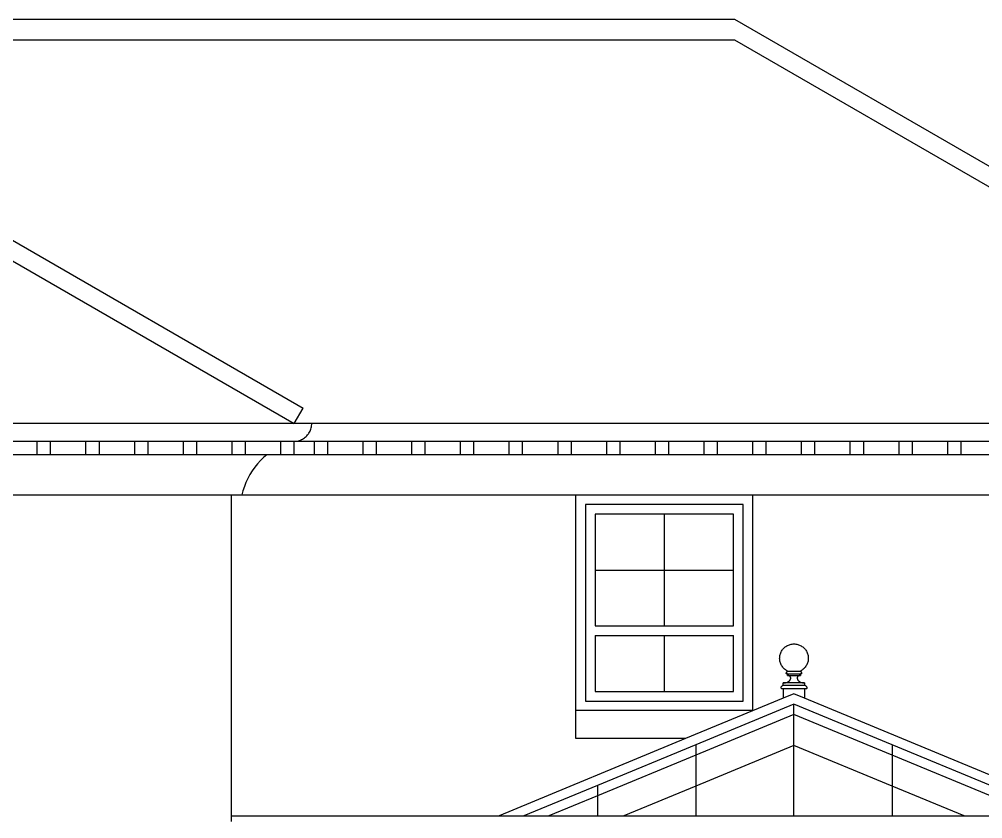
# Model space of a CAD drawing. Extents: x -71730 to 43516, y -8856 to 48457.
# Drawn here: x 23998 to 29040, y 6372 to 10558 of the extents above; entities that cross this region are included whole.
import ezdxf

# ---------------------------------------------------------------- set-up
doc = ezdxf.new("R2010")
doc.units = 0
doc.header["$MEASUREMENT"] = 0
doc.layers.get('0').update_dxf_attribs({"linetype": 'CONTINUOUS'})

msp = doc.modelspace()

# ---------------------------------------------------------------- linework, layer by layer
at = {"color": 22}
for p, q in [((21957.1, 10557.6), (27741.5, 10557.6)), ((27741.5, 10557.6), (30783.2, 8801.5)), ((21957.1, 10449.9), (25436, 8441.3)), ((22143.7, 10449.9), (27741.5, 10449.9)), ((22143.7, 10449.9), (25482.6, 8522.1)), ((27741.5, 10449.9), (31220.4, 8441.3)), ((25436, 8441.3), (25482.6, 8522.1)), ((25436, 8441.3), (18478.1, 8441.3)), ((25528.4, 8441.3), (25436, 8441.3)), ((25525.4, 8418.1), (25526.7, 8423.8)), ((25526.7, 8423.8), (25527.6, 8429.6)), ((25527.6, 8429.6), (25528.2, 8435.4)), ((25528.2, 8435.4), (25528.4, 8441.3)), ((31220.4, 8441.3), (25528.4, 8441.3)), ((25494.5, 8369.4), (25498.9, 8373.3)), ((25498.9, 8373.3), (25503.1, 8377.4)), ((25503.1, 8377.4), (25506.9, 8381.8)), ((25506.9, 8381.8), (25510.5, 8386.5)), ((25510.5, 8386.5), (25513.8, 8391.3)), ((25513.8, 8391.3), (25516.8, 8396.3)), ((25516.8, 8396.3), (25519.5, 8401.6)), ((25519.5, 8401.6), (25521.8, 8407)), ((25521.8, 8407), (25523.8, 8412.5)), ((25523.8, 8412.5), (25525.4, 8418.1)), ((24090, 8348), (23905, 8348)), ((24090, 8348), (24090, 8278)), ((24160, 8348), (24090, 8348)), ((24160, 8348), (24160, 8278)), ((24345, 8348), (24160, 8348)), ((24345, 8348), (24345, 8278)), ((24415, 8348), (24345, 8348)), ((24415, 8348), (24415, 8278)), ((24600, 8348), (24415, 8348)), ((24600, 8348), (24600, 8278)), ((24670, 8348), (24600, 8348)), ((24670, 8348), (24670, 8278)), ((24855, 8348), (24670, 8348)), ((24855, 8348), (24855, 8278)), ((24925, 8348), (24855, 8348)), ((24925, 8348), (24925, 8278)), ((25110, 8348), (24925, 8348)), ((25110, 8348), (25110, 8278)), ((25180, 8348), (25110, 8348)), ((25180, 8348), (25180, 8278)), ((25365, 8348), (25180, 8348)), ((25365, 8348), (25365, 8278)), ((25435, 8348), (25365, 8348)), ((25435, 8348), (25440.9, 8348.2)), ((25435, 8348), (25435, 8278)), ((25540.4, 8348), (25435, 8348)), ((25440.9, 8348.2), (25446.7, 8348.7)), ((25446.7, 8348.7), (25452.5, 8349.6)), ((25452.5, 8349.6), (25458.2, 8350.9)), ((25458.2, 8350.9), (25463.9, 8352.6)), ((25463.9, 8352.6), (25469.4, 8354.5)), ((25469.4, 8354.5), (25474.8, 8356.9)), ((25474.8, 8356.9), (25480, 8359.5)), ((25480, 8359.5), (25485, 8362.5)), ((25485, 8362.5), (25489.9, 8365.8)), ((25489.9, 8365.8), (25494.5, 8369.4)), ((25540.4, 8348), (25540.4, 8278)), ((25610.4, 8348), (25540.4, 8348)), ((25610.4, 8348), (25610.4, 8278)), ((25795.4, 8348), (25610.4, 8348)), ((25795.4, 8348), (25795.4, 8278)), ((25865.4, 8348), (25795.4, 8348)), ((25865.4, 8348), (25865.4, 8278)), ((26050.4, 8348), (25865.4, 8348)), ((26050.4, 8348), (26050.4, 8278)), ((26120.4, 8348), (26050.4, 8348)), ((26120.4, 8348), (26120.4, 8278)), ((26305.4, 8348), (26120.4, 8348)), ((26305.4, 8348), (26305.4, 8278)), ((26375.4, 8348), (26305.4, 8348)), ((26375.4, 8348), (26375.4, 8278)), ((26560.4, 8348), (26375.4, 8348)), ((26560.4, 8348), (26560.4, 8278)), ((26630.4, 8348), (26560.4, 8348)), ((26630.4, 8348), (26630.4, 8278)), ((26815.4, 8348), (26630.4, 8348)), ((26815.4, 8348), (26815.4, 8278)), ((26885.4, 8348), (26815.4, 8348)), ((26885.4, 8348), (26885.4, 8278)), ((27070.4, 8348), (26885.4, 8348)), ((27070.4, 8348), (27070.4, 8278)), ((27140.4, 8348), (27070.4, 8348)), ((27140.4, 8348), (27140.4, 8278)), ((27325.4, 8348), (27140.4, 8348)), ((27325.4, 8348), (27325.4, 8278)), ((27395.4, 8348), (27325.4, 8348)), ((27395.4, 8348), (27395.4, 8278)), ((27580.4, 8348), (27395.4, 8348)), ((27580.4, 8348), (27580.4, 8278)), ((27650.4, 8348), (27580.4, 8348)), ((27650.4, 8348), (27650.4, 8278)), ((27835.4, 8348), (27650.4, 8348)), ((27835.4, 8348), (27835.4, 8278)), ((27905.4, 8348), (27835.4, 8348)), ((27905.4, 8348), (27905.4, 8278)), ((28090.4, 8348), (27905.4, 8348)), ((28090.4, 8348), (28090.4, 8278)), ((28160.4, 8348), (28090.4, 8348)), ((28160.4, 8348), (28160.4, 8278)), ((28345.4, 8348), (28160.4, 8348)), ((28345.4, 8348), (28345.4, 8278)), ((28415.4, 8348), (28345.4, 8348)), ((28415.4, 8348), (28415.4, 8278)), ((28600.4, 8348), (28415.4, 8348)), ((28600.4, 8348), (28600.4, 8278)), ((28670.4, 8348), (28600.4, 8348)), ((28670.4, 8348), (28670.4, 8278)), ((28855.4, 8348), (28670.4, 8348)), ((28855.4, 8348), (28855.4, 8278)), ((28925.4, 8348), (28855.4, 8348)), ((28925.4, 8348), (28925.4, 8278)), ((29110.4, 8348), (28925.4, 8348)), ((24090, 8278), (23905, 8278)), ((24160, 8278), (24090, 8278)), ((24345, 8278), (24160, 8278)), ((24415, 8278), (24345, 8278)), ((24600, 8278), (24415, 8278)), ((24670, 8278), (24600, 8278)), ((24855, 8278), (24670, 8278)), ((24925, 8278), (24855, 8278)), ((25110, 8278), (24925, 8278)), ((25180, 8278), (25110, 8278)), ((25294.1, 8278), (25180, 8278)), ((25294.1, 8278), (25276.6, 8263.1)), ((25365, 8278), (25294.1, 8278)), ((25435, 8278), (25365, 8278)), ((25540.4, 8278), (25435, 8278)), ((25610.4, 8278), (25540.4, 8278)), ((25795.4, 8278), (25610.4, 8278)), ((25865.4, 8278), (25795.4, 8278)), ((26050.4, 8278), (25865.4, 8278)), ((26120.4, 8278), (26050.4, 8278)), ((26305.4, 8278), (26120.4, 8278)), ((26375.4, 8278), (26305.4, 8278)), ((26560.4, 8278), (26375.4, 8278)), ((26630.4, 8278), (26560.4, 8278)), ((26815.4, 8278), (26630.4, 8278)), ((26885.4, 8278), (26815.4, 8278)), ((27070.4, 8278), (26885.4, 8278)), ((27140.4, 8278), (27070.4, 8278)), ((27325.4, 8278), (27140.4, 8278)), ((27395.4, 8278), (27325.4, 8278)), ((27580.4, 8278), (27395.4, 8278)), ((27650.4, 8278), (27580.4, 8278)), ((27835.4, 8278), (27650.4, 8278)), ((27905.4, 8278), (27835.4, 8278)), ((28090.4, 8278), (27905.4, 8278)), ((28160.4, 8278), (28090.4, 8278)), ((28345.4, 8278), (28160.4, 8278)), ((28415.4, 8278), (28345.4, 8278)), ((28600.4, 8278), (28415.4, 8278)), ((28670.4, 8278), (28600.4, 8278)), ((28855.4, 8278), (28670.4, 8278)), ((28925.4, 8278), (28855.4, 8278)), ((29110.4, 8278), (28925.4, 8278)), ((25244.5, 8230.2), (25230, 8212.3)), ((25260, 8247.1), (25244.5, 8230.2)), ((25276.6, 8263.1), (25260, 8247.1)), ((25204.5, 8174.1), (25193.5, 8153.8)), ((25216.6, 8193.6), (25204.5, 8174.1)), ((25230, 8212.3), (25216.6, 8193.6)), ((25183.8, 8133), (25175.5, 8111.5)), ((25193.5, 8153.8), (25183.8, 8133)), ((25168.4, 8089.6), (25162.8, 8067.4)), ((25175.5, 8111.5), (25168.4, 8089.6)), ((18807, 8067.4), (25107.1, 8067.4)), ((25107.1, 8067.4), (25107.1, 6387.2)), ((25107.1, 8067.4), (25162.8, 8067.4)), ((25162.8, 8067.4), (26910.9, 8067.4)), ((26910.9, 6938.4), (26910.9, 8067.4)), ((26910.9, 8067.4), (27835.8, 8067.4)), ((27835.8, 8067.4), (27835.8, 6938.4)), ((27835.8, 8067.4), (30793, 8067.4)), ((27785.8, 8017.4), (26960.9, 8017.4)), ((26960.9, 8017.4), (26960.9, 6988.4)), ((27010.9, 7967.4), (27010.9, 7674.4)), ((27373.3, 7967.4), (27010.9, 7967.4)), ((27735.8, 7967.4), (27373.3, 7967.4)), ((27373.3, 7967.4), (27373.3, 7674.4)), ((27735.8, 7674.4), (27735.8, 7967.4)), ((27785.8, 6988.4), (27785.8, 8017.4)), ((27010.9, 7674.4), (27373.3, 7674.4)), ((27010.9, 7674.4), (27010.9, 7381.4)), ((27373.3, 7674.4), (27735.8, 7674.4)), ((27373.3, 7674.4), (27373.3, 7381.4)), ((27735.8, 7381.4), (27735.8, 7674.4)), ((27010.9, 7381.4), (27373.3, 7381.4)), ((27373.3, 7381.4), (27735.8, 7381.4)), ((27010.9, 7331.4), (27373.3, 7331.4)), ((27010.9, 7331.4), (27010.9, 7038.4)), ((27373.3, 7331.4), (27373.3, 7038.4)), ((27373.3, 7331.4), (27735.8, 7331.4)), ((27735.8, 7038.4), (27735.8, 7331.4)), ((27010.9, 7038.4), (27373.3, 7038.4)), ((27373.3, 7038.4), (27735.8, 7038.4)), ((26960.9, 6988.4), (27785.8, 6988.4)), ((27835.8, 6938.4), (26910.9, 6938.4)), ((26910.9, 6791.7), (26910.9, 6938.4)), ((27485.1, 6791.7), (26910.9, 6791.7))]:
    msp.add_line(p, q, dxfattribs=at)
at = {"color": 95}
for p, q in [((27992.5, 7258), (27995.6, 7261.8)), ((27995.6, 7261.8), (27999, 7265.4)), ((27999, 7265.4), (28002.5, 7268.8)), ((28002.5, 7268.8), (28006.3, 7271.9)), ((28006.3, 7271.9), (28010.3, 7274.8)), ((28010.3, 7274.8), (28014.5, 7277.4)), ((28014.5, 7277.4), (28018.9, 7279.7)), ((28018.9, 7279.7), (28023.3, 7281.8)), ((28023.3, 7281.8), (28028, 7283.5)), ((28028, 7283.5), (28032.7, 7284.9)), ((28032.7, 7284.9), (28037.5, 7286.1)), ((28037.5, 7286.1), (28042.3, 7286.9)), ((28042.3, 7286.9), (28047.2, 7287.4)), ((28047.2, 7287.4), (28052.1, 7287.5)), ((28052.1, 7287.5), (28057.1, 7287.4)), ((28057.1, 7287.4), (28062, 7286.9)), ((28062, 7286.9), (28066.8, 7286.1)), ((28066.8, 7286.1), (28071.6, 7284.9)), ((28071.6, 7284.9), (28076.3, 7283.5)), ((28076.3, 7283.5), (28080.9, 7281.8)), ((28080.9, 7281.8), (28085.4, 7279.7)), ((28085.4, 7279.7), (28089.8, 7277.4)), ((28089.8, 7277.4), (28093.9, 7274.8)), ((28093.9, 7274.8), (28097.9, 7271.9)), ((28097.9, 7271.9), (28101.7, 7268.8)), ((28101.7, 7268.8), (28105.3, 7265.4)), ((28105.3, 7265.4), (28108.7, 7261.8)), ((28108.7, 7261.8), (28111.8, 7258)), ((27977.1, 7212.1), (27977.3, 7217)), ((27977.3, 7207.2), (27977.1, 7212.1)), ((27977.3, 7217), (27977.7, 7221.9)), ((27977.7, 7221.9), (27978.5, 7226.8)), ((27978.5, 7226.8), (27979.6, 7231.6)), ((27979.6, 7231.6), (27981, 7236.3)), ((27981, 7236.3), (27982.7, 7240.9)), ((27982.7, 7240.9), (27984.7, 7245.4)), ((27984.7, 7245.4), (27987, 7249.8)), ((27987, 7249.8), (27989.6, 7254)), ((27989.6, 7254), (27992.5, 7258)), ((28111.8, 7258), (28114.7, 7254)), ((28114.7, 7254), (28117.2, 7249.8)), ((28117.2, 7249.8), (28119.5, 7245.4)), ((28119.5, 7245.4), (28121.6, 7240.9)), ((28121.6, 7240.9), (28123.3, 7236.3)), ((28123.3, 7236.3), (28124.7, 7231.6)), ((28124.7, 7231.6), (28125.8, 7226.8)), ((28125.8, 7226.8), (28126.6, 7221.9)), ((28126.6, 7221.9), (28127, 7217)), ((28127, 7217), (28127.1, 7212.1)), ((28127.1, 7212.1), (28127, 7207.2)), ((27977.8, 7202.3), (27977.3, 7207.2)), ((27978.7, 7197.4), (27977.8, 7202.3)), ((27979.8, 7192.6), (27978.7, 7197.4)), ((27981.3, 7187.9), (27979.8, 7192.6)), ((27983.1, 7183.3), (27981.3, 7187.9)), ((27985.1, 7178.8), (27983.1, 7183.3)), ((27987.5, 7174.5), (27985.1, 7178.8)), ((27990.1, 7170.4), (27987.5, 7174.5)), ((27993, 7166.4), (27990.1, 7170.4)), ((27996.2, 7162.6), (27993, 7166.4)), ((27999.6, 7159), (27996.2, 7162.6)), ((28108.1, 7162.6), (28104.7, 7159)), ((28111.3, 7166.4), (28108.1, 7162.6)), ((28114.2, 7170.4), (28111.3, 7166.4)), ((28116.8, 7174.5), (28114.2, 7170.4)), ((28119.2, 7178.8), (28116.8, 7174.5)), ((28121.2, 7183.3), (28119.2, 7178.8)), ((28123, 7187.9), (28121.2, 7183.3)), ((28124.5, 7192.6), (28123, 7187.9)), ((28125.6, 7197.4), (28124.5, 7192.6)), ((28126.4, 7202.3), (28125.6, 7197.4)), ((28127, 7207.2), (28126.4, 7202.3)), ((28003.2, 7155.7), (27999.6, 7159)), ((28007, 7152.6), (28003.2, 7155.7)), ((28011.1, 7149.8), (28007, 7152.6)), ((28015.3, 7147.2), (28011.1, 7149.8)), ((28012.1, 7133.3), (28012.2, 7134.3)), ((28012.1, 7132.4), (28012.1, 7133.3)), ((28012.1, 7131.4), (28012.1, 7132.4)), ((28012.6, 7130.9), (28012.1, 7131.4)), ((28012.2, 7134.3), (28012.4, 7135.2)), ((28012.4, 7135.2), (28012.6, 7136.2)), ((28012.6, 7136.2), (28012.9, 7137.1)), ((28017.6, 7130.9), (28012.6, 7130.9)), ((28012.9, 7137.1), (28013.3, 7138)), ((28013.3, 7138), (28013.7, 7138.8)), ((28013.7, 7138.8), (28014.1, 7139.7)), ((28014.1, 7139.7), (28014.7, 7140.5)), ((28014.7, 7140.5), (28015.2, 7141.3)), ((28015.2, 7141.3), (28015.9, 7142)), ((28019.6, 7144.9), (28015.3, 7147.2)), ((28015.9, 7142), (28016.5, 7142.7)), ((28016.5, 7142.7), (28017.3, 7143.3)), ((28017.3, 7143.3), (28018, 7143.9)), ((28017.6, 7122.9), (28017.6, 7130.9)), ((28017.6, 7130.9), (28086.6, 7130.9)), ((28019.4, 7122.9), (28017.6, 7122.9)), ((28017.6, 7122.9), (28086.6, 7122.9)), ((28018, 7143.9), (28018.8, 7144.4)), ((28018.8, 7144.4), (28019.6, 7144.9)), ((28021.1, 7122.6), (28019.4, 7122.9)), ((28019.6, 7144.9), (28084.6, 7144.9)), ((28022.8, 7122.3), (28021.1, 7122.6)), ((28024.5, 7121.8), (28022.8, 7122.3)), ((28025.7, 7121.4), (28024.5, 7121.8)), ((28026.8, 7120.9), (28025.7, 7121.4)), ((28027.9, 7120.3), (28026.8, 7120.9)), ((28029, 7119.6), (28027.9, 7120.3)), ((28030, 7118.8), (28029, 7119.6)), ((28030.8, 7118.2), (28030, 7118.8)), ((28031.5, 7117.4), (28030.8, 7118.2)), ((28032.2, 7116.7), (28031.5, 7117.4)), ((28032.8, 7115.9), (28032.2, 7116.7)), ((28033.4, 7115), (28032.8, 7115.9)), ((28033.9, 7114.1), (28033.4, 7115)), ((28034.2, 7113.4), (28033.9, 7114.1)), ((28034.5, 7112.7), (28034.2, 7113.4)), ((28034.7, 7112), (28034.5, 7112.7)), ((28034.9, 7111.2), (28034.7, 7112)), ((28035, 7110.5), (28034.9, 7111.2)), ((28035.1, 7109.7), (28035, 7110.5)), ((28069.4, 7111.2), (28069.2, 7110.5)), ((28069.2, 7110.5), (28069.2, 7109.7)), ((28069.6, 7112), (28069.4, 7111.2)), ((28069.8, 7112.7), (28069.6, 7112)), ((28070.1, 7113.4), (28069.8, 7112.7)), ((28070.4, 7114.1), (28070.1, 7113.4)), ((28070.9, 7115), (28070.4, 7114.1)), ((28071.5, 7115.9), (28070.9, 7115)), ((28072.1, 7116.7), (28071.5, 7115.9)), ((28072.8, 7117.4), (28072.1, 7116.7)), ((28073.5, 7118.2), (28072.8, 7117.4)), ((28074.3, 7118.8), (28073.5, 7118.2)), ((28075.3, 7119.6), (28074.3, 7118.8)), ((28076.3, 7120.3), (28075.3, 7119.6)), ((28077.5, 7120.9), (28076.3, 7120.3)), ((28078.6, 7121.4), (28077.5, 7120.9)), ((28079.8, 7121.8), (28078.6, 7121.4)), ((28081.5, 7122.3), (28079.8, 7121.8)), ((28083.2, 7122.6), (28081.5, 7122.3)), ((28084.9, 7122.9), (28083.2, 7122.6)), ((28089, 7147.2), (28084.6, 7144.9)), ((28084.6, 7144.9), (28085.5, 7144.4)), ((28086.6, 7122.9), (28084.9, 7122.9)), ((28085.5, 7144.4), (28086.3, 7143.9)), ((28086.3, 7143.9), (28087, 7143.3)), ((28091.7, 7130.9), (28086.6, 7130.9)), ((28086.6, 7130.9), (28086.6, 7122.9)), ((28087, 7143.3), (28087.8, 7142.7)), ((28087.8, 7142.7), (28088.4, 7142)), ((28088.4, 7142), (28089.1, 7141.3)), ((28093.2, 7149.8), (28089, 7147.2)), ((28089.1, 7141.3), (28089.6, 7140.5)), ((28089.6, 7140.5), (28090.2, 7139.7)), ((28090.2, 7139.7), (28090.6, 7138.8)), ((28090.6, 7138.8), (28091, 7138)), ((28091, 7138), (28091.4, 7137.1)), ((28091.4, 7137.1), (28091.7, 7136.2)), ((28091.7, 7136.2), (28091.9, 7135.2)), ((28092.2, 7131.4), (28091.7, 7130.9)), ((28091.9, 7135.2), (28092.1, 7134.3)), ((28092.1, 7134.3), (28092.2, 7133.3)), ((28092.2, 7133.3), (28092.2, 7132.4)), ((28092.2, 7132.4), (28092.2, 7131.4)), ((28097.3, 7152.6), (28093.2, 7149.8)), ((28101.1, 7155.7), (28097.3, 7152.6)), ((28104.7, 7159), (28101.1, 7155.7)), ((27985, 7059.2), (27985.2, 7060.3)), ((27985.2, 7060.3), (27985.5, 7061.4)), ((27985.5, 7061.4), (27985.9, 7062.4)), ((27985.9, 7062.4), (27986.4, 7063.4)), ((27986.4, 7063.4), (27986.9, 7064.4)), ((27986.9, 7064.4), (27987.5, 7065.3)), ((27987.5, 7065.3), (27988.1, 7066.2)), ((27988.1, 7066.2), (27988.9, 7067.1)), ((27988.9, 7067.1), (27989.6, 7067.9)), ((27989.6, 7067.9), (27990.4, 7068.6)), ((27990.4, 7068.6), (27991.3, 7069.3)), ((27991.3, 7069.3), (27992.2, 7070)), ((27992.2, 7070), (27993.1, 7070.6)), ((27993.1, 7070.6), (27994.1, 7071.1)), ((27994.1, 7071.1), (27995.1, 7071.5)), ((27995.1, 7071.5), (27996.1, 7071.9)), ((27996.1, 7082.9), (28000.1, 7083.1)), ((27996.1, 7071.9), (27996.1, 7082.9)), ((28108.1, 7082.9), (27996.1, 7082.9)), ((27996.1, 7071.9), (28108.1, 7071.9)), ((28000.1, 7083.1), (28004, 7083.5)), ((28004, 7083.5), (28007.8, 7084.1)), ((28007.8, 7084.1), (28011.7, 7085)), ((28011.7, 7085), (28014.8, 7086)), ((28014.8, 7086), (28017.9, 7087.3)), ((28017.9, 7087.3), (28020.9, 7088.8)), ((28020.9, 7088.8), (28023.7, 7090.5)), ((28023.7, 7090.5), (28025.4, 7091.8)), ((28025.4, 7091.8), (28027.1, 7093.1)), ((28027.1, 7093.1), (28028.6, 7094.6)), ((28028.6, 7094.6), (28030, 7096.2)), ((28030, 7096.2), (28031.3, 7097.8)), ((28031.3, 7097.8), (28032.5, 7099.6)), ((28032.5, 7099.6), (28033.1, 7100.6)), ((28033.1, 7100.6), (28033.6, 7101.8)), ((28033.6, 7101.8), (28034.1, 7102.9)), ((28034.1, 7102.9), (28034.5, 7104.1)), ((28034.5, 7104.1), (28034.8, 7105.3)), ((28034.8, 7105.3), (28035, 7106.5)), ((28035, 7106.5), (28035.1, 7107.7)), ((28035.1, 7108.9), (28035.1, 7109.7)), ((28035.1, 7107.7), (28035.1, 7108.9)), ((28069.2, 7109.7), (28069.1, 7108.9)), ((28069.1, 7108.9), (28069.2, 7107.7)), ((28069.2, 7107.7), (28069.3, 7106.5)), ((28069.3, 7106.5), (28069.5, 7105.3)), ((28069.5, 7105.3), (28069.8, 7104.1)), ((28069.8, 7104.1), (28070.2, 7102.9)), ((28070.2, 7102.9), (28070.7, 7101.8)), ((28070.7, 7101.8), (28071.2, 7100.6)), ((28071.2, 7100.6), (28071.8, 7099.6)), ((28071.8, 7099.6), (28073, 7097.8)), ((28073, 7097.8), (28074.3, 7096.2)), ((28074.3, 7096.2), (28075.7, 7094.6)), ((28075.7, 7094.6), (28077.2, 7093.1)), ((28077.2, 7093.1), (28078.9, 7091.8)), ((28078.9, 7091.8), (28080.6, 7090.5)), ((28080.6, 7090.5), (28083.4, 7088.8)), ((28083.4, 7088.8), (28086.4, 7087.3)), ((28086.4, 7087.3), (28089.5, 7086)), ((28089.5, 7086), (28092.6, 7085)), ((28092.6, 7085), (28096.4, 7084.1)), ((28096.4, 7084.1), (28100.3, 7083.5)), ((28100.3, 7083.5), (28104.2, 7083.1)), ((28104.2, 7083.1), (28108.1, 7082.9)), ((28108.1, 7082.9), (28108.1, 7071.9)), ((28108.1, 7071.9), (28109.2, 7071.5)), ((28109.2, 7071.5), (28110.2, 7071.1)), ((28110.2, 7071.1), (28111.2, 7070.6)), ((28111.2, 7070.6), (28112.1, 7070)), ((28112.1, 7070), (28113, 7069.3)), ((28113, 7069.3), (28113.9, 7068.6)), ((28113.9, 7068.6), (28114.7, 7067.9)), ((28114.7, 7067.9), (28115.4, 7067.1)), ((28115.4, 7067.1), (28116.1, 7066.2)), ((28116.1, 7066.2), (28116.8, 7065.3)), ((28116.8, 7065.3), (28117.4, 7064.4)), ((28117.4, 7064.4), (28117.9, 7063.4)), ((28117.9, 7063.4), (28118.4, 7062.4)), ((28118.4, 7062.4), (28118.7, 7061.4)), ((28118.7, 7061.4), (28119.1, 7060.3)), ((28119.1, 7060.3), (28119.3, 7059.2)), ((27984.6, 7055.9), (27984.7, 7057)), ((27988.6, 7051.9), (27984.6, 7055.9)), ((27984.7, 7057), (27984.8, 7058.1)), ((27984.8, 7058.1), (27985, 7059.2)), ((27996.1, 7051.9), (27988.6, 7051.9)), ((27996.1, 7051.9), (27996.1, 7003.4)), ((28108.1, 7051.9), (27996.1, 7051.9)), ((28052.1, 7026.6), (27996.1, 7003.4)), ((28108.1, 7003.4), (28052.1, 7026.6)), ((28115.6, 7051.9), (28108.1, 7051.9)), ((28108.1, 7051.9), (28108.1, 7003.4)), ((28115.9, 7051.9), (28115.6, 7051.9)), ((28116.2, 7052), (28115.9, 7051.9)), ((28116.5, 7052), (28116.2, 7052)), ((28116.7, 7052.1), (28116.5, 7052)), ((28117, 7052.2), (28116.7, 7052.1)), ((28117.2, 7052.3), (28117, 7052.2)), ((28117.5, 7052.4), (28117.2, 7052.3)), ((28117.7, 7052.5), (28117.5, 7052.4)), ((28118, 7052.7), (28117.7, 7052.5)), ((28118.2, 7052.8), (28118, 7052.7)), ((28118.4, 7053), (28118.2, 7052.8)), ((28118.6, 7053.2), (28118.4, 7053)), ((28118.7, 7053.4), (28118.6, 7053.2)), ((28118.9, 7053.6), (28118.7, 7053.4)), ((28119.1, 7053.8), (28118.9, 7053.6)), ((28119.2, 7054.1), (28119.1, 7053.8)), ((28119.3, 7054.3), (28119.2, 7054.1)), ((28119.3, 7059.2), (28119.5, 7058.1)), ((28119.4, 7054.6), (28119.3, 7054.3)), ((28119.5, 7054.8), (28119.4, 7054.6)), ((28119.5, 7058.1), (28119.6, 7057)), ((28119.6, 7055.1), (28119.5, 7054.8)), ((28119.6, 7057), (28119.6, 7055.9)), ((28119.6, 7055.9), (28119.6, 7055.7)), ((28119.6, 7055.7), (28119.6, 7055.4)), ((28119.6, 7055.4), (28119.6, 7055.1)), ((28052.1, 6972.5), (27538.1, 6759.6)), ((27996.1, 7003.4), (27835.8, 6937)), ((28566.1, 6759.6), (28052.1, 6972.5)), ((28052.1, 6918.3), (28052.1, 6972.5)), ((29595.8, 6387.2), (28108.1, 7003.4)), ((27835.8, 6937), (27485.1, 6791.7)), ((28052.1, 6918.3), (27538.1, 6705.4)), ((27835.8, 6938.4), (27835.8, 6937)), ((28052.1, 6756), (28052.1, 6918.3)), ((28566.1, 6705.4), (28052.1, 6918.3)), ((27485.1, 6791.7), (26508.5, 6387.2)), ((27538.1, 6759.6), (27024.1, 6546.7)), ((27538.1, 6759.6), (27538.1, 6705.4)), ((28566.1, 6759.6), (28566.1, 6705.4)), ((29080.1, 6546.7), (28566.1, 6759.6)), ((28052.1, 6756), (27538.1, 6543.1)), ((28052.1, 6387.2), (28052.1, 6756)), ((28566.1, 6543.1), (28052.1, 6756)), ((27538.1, 6705.4), (27024.1, 6492.5)), ((27538.1, 6705.4), (27538.1, 6543.1)), ((28566.1, 6705.4), (28566.1, 6543.1)), ((29080.1, 6492.5), (28566.1, 6705.4)), ((27024.1, 6546.7), (26639.1, 6387.2)), ((27024.1, 6546.7), (27024.1, 6492.5)), ((27538.1, 6543.1), (27161.8, 6387.2)), ((27538.1, 6543.1), (27538.1, 6387.2)), ((28942.5, 6387.2), (28566.1, 6543.1)), ((28566.1, 6543.1), (28566.1, 6387.2)), ((27024.1, 6492.5), (26769.8, 6387.2)), ((27024.1, 6492.5), (27024.1, 6387.2)), ((25107.1, 6387.2), (26508.5, 6387.2)), ((25107.1, 6387.2), (25107.1, 6357.4)), ((26508.5, 6387.2), (26639.1, 6387.2)), ((26639.1, 6387.2), (26769.8, 6387.2)), ((26769.8, 6387.2), (27024.1, 6387.2)), ((27024.1, 6387.2), (27161.8, 6387.2)), ((27161.8, 6387.2), (27538.1, 6387.2)), ((27538.1, 6387.2), (28052.1, 6387.2)), ((28052.1, 6387.2), (28566.1, 6387.2)), ((28566.1, 6387.2), (28942.5, 6387.2)), ((28942.5, 6387.2), (29080.1, 6387.2))]:
    msp.add_line(p, q, dxfattribs=at)

doc.saveas('drawing.dxf')
